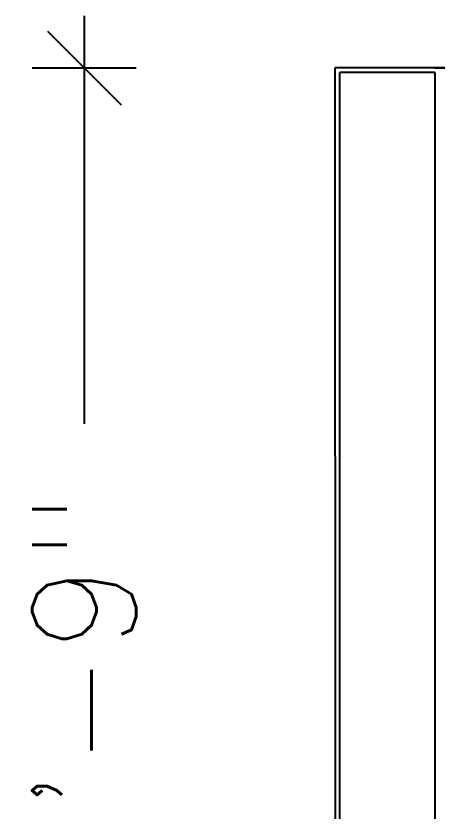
# Model space of a CAD drawing. Header units: inches. Extents: x 484217 to 497210, y -26946 to -21493.
# Drawn here: x 489747 to 490556, y -25245 to -23718 of the extents above; entities that cross this region are included whole.
import ezdxf

# ---------------------------------------------------------------- set-up
doc = ezdxf.new("R2010")
doc.units = ezdxf.units.IN
doc.header["$LTSCALE"] = 20
doc.header["$MEASUREMENT"] = 0
doc.header["$PDMODE"] = 1
doc.layers.add('I-WALL-IN', color=3, linetype='Continuous')
doc.styles.add('ROMANS', font='romans')
doc.dimstyles.new('DIM 1-100', dxfattribs={"dimtxt": 200, "dimasz": 100, "dimexe": 0.1, "dimexo": 0.4, "dimgap": 100, "dimtad": 0, "dimdec": 0, "dimzin": 0, "dimdsep": 46, "dimtxsty": 'ROMANS', "dimblk": 'TICK', "dimcen": 0.09, "dimse1": 1, "dimse2": 1, "dimclrd": 2, "dimclre": 2, "dimclrt": 1, "dimazin": 0, "dimtfac": 1, "dimtdec": 0, "dimtofl": 0, "dimtmove": 0, "dimatfit": 3, "dimldrblk": 'OBLIQUE', "dimfxl": 0.1, "dimtolj": 1, "dimtzin": 0, "dimarcsym": 0})

# ---------------------------------------------------------------- blocks, each defined once
blk = doc.blocks.new('TICK')
for p, q in [((0, 1), (0, -1)), ((0.707, 0.707), (-0.707, -0.707)), ((1, 0), (-1, 0))]:
    blk.add_line(p, q)
blk = doc.blocks.new('*D872')
at = {"layer": 'Defpoints', "color": 0, "transparency": 16777216}
for p in [(490360.8, -23818.3, 6.9), (489878.7, -26575.3), (490372.3, -26575.3, 6.9)]:
    blk.add_point(p, dxfattribs=at)
at = {"layer": 'I-WALL-IN', "color": 2, "lineweight": -2, "transparency": 16777216}
for p, q in [((489878.7, -23918.3), (489878.7, -24501.6)), ((489878.7, -26475.3), (489878.7, -25892.1))]:
    blk.add_line(p, q, dxfattribs=at)
at = {"layer": 'I-WALL-IN', "color": 2, "lineweight": -2, "transparency": 16777216, "xscale": 100, "yscale": 100, "zscale": 100}
for p, rotation in [((489878.7, -23818.3), 90), ((489878.7, -26575.3), 270)]:
    blk.add_blockref('TICK', p, dxfattribs=dict(at, rotation=rotation))
at = {"layer": 'I-WALL-IN', "color": 1, "transparency": 16777216, "insert": (489878.7, -25196.8), "char_height": 200, "attachment_point": 5, "rotation": 90, "style": 'ROMANS'}
blk.add_mtext('\\A1;229\'-9"', dxfattribs=at)
blk = doc.blocks.new('_Oblique')
at = {"color": 0, "linetype": 'ByBlock', "lineweight": -2}
blk.add_line((-0.5, -0.5), (0.5, 0.5), dxfattribs=at)

msp = doc.modelspace()

# ---------------------------------------------------------------- linework, layer by layer
at = {"layer": 'I-WALL-IN'}
for p, q in [((490876.6, -23818.3, 6.9), (490360.8, -23818.3, 6.9)), ((490360.8, -23843.8, 6.9), (490360.8, -23818.3, 6.9)), ((490551.8, -23827.3, 6.9), (490369.8, -23827.3, 6.9)), ((490369.8, -23843.8, 6.9), (490369.8, -23827.3, 6.9)), ((490551.8, -23818.3, 6.9), (490751.4, -23818.3, 6.9)), ((490551.8, -23827.3, 6.9), (490551.8, -25427.1, 6.9)), ((490361.1, -26014.3, 6.9), (490360.8, -23843.8, 6.9)), ((490369.8, -26014.3, 6.9), (490369.8, -23843.8, 6.9))]:
    msp.add_line(p, q, dxfattribs=at)

# ---------------------------------------------------------------- dimensions: what is measured, and where the dimension line sits
dim = msp.add_linear_dim(base=(489878.7, -26575.3), p1=(490360.8, -23818.3, 6.9), p2=(490372.3, -26575.3, 6.9), angle=90, dimstyle='DIM 1-100', override={"dimlunit": 4, "dimfxl": 0.18}, dxfattribs=at)
dim.commit()
dim.dimension.update_dxf_attribs({"geometry": '*D872', "text_midpoint": (489878.7, -25196.8)})

doc.saveas('drawing.dxf')
